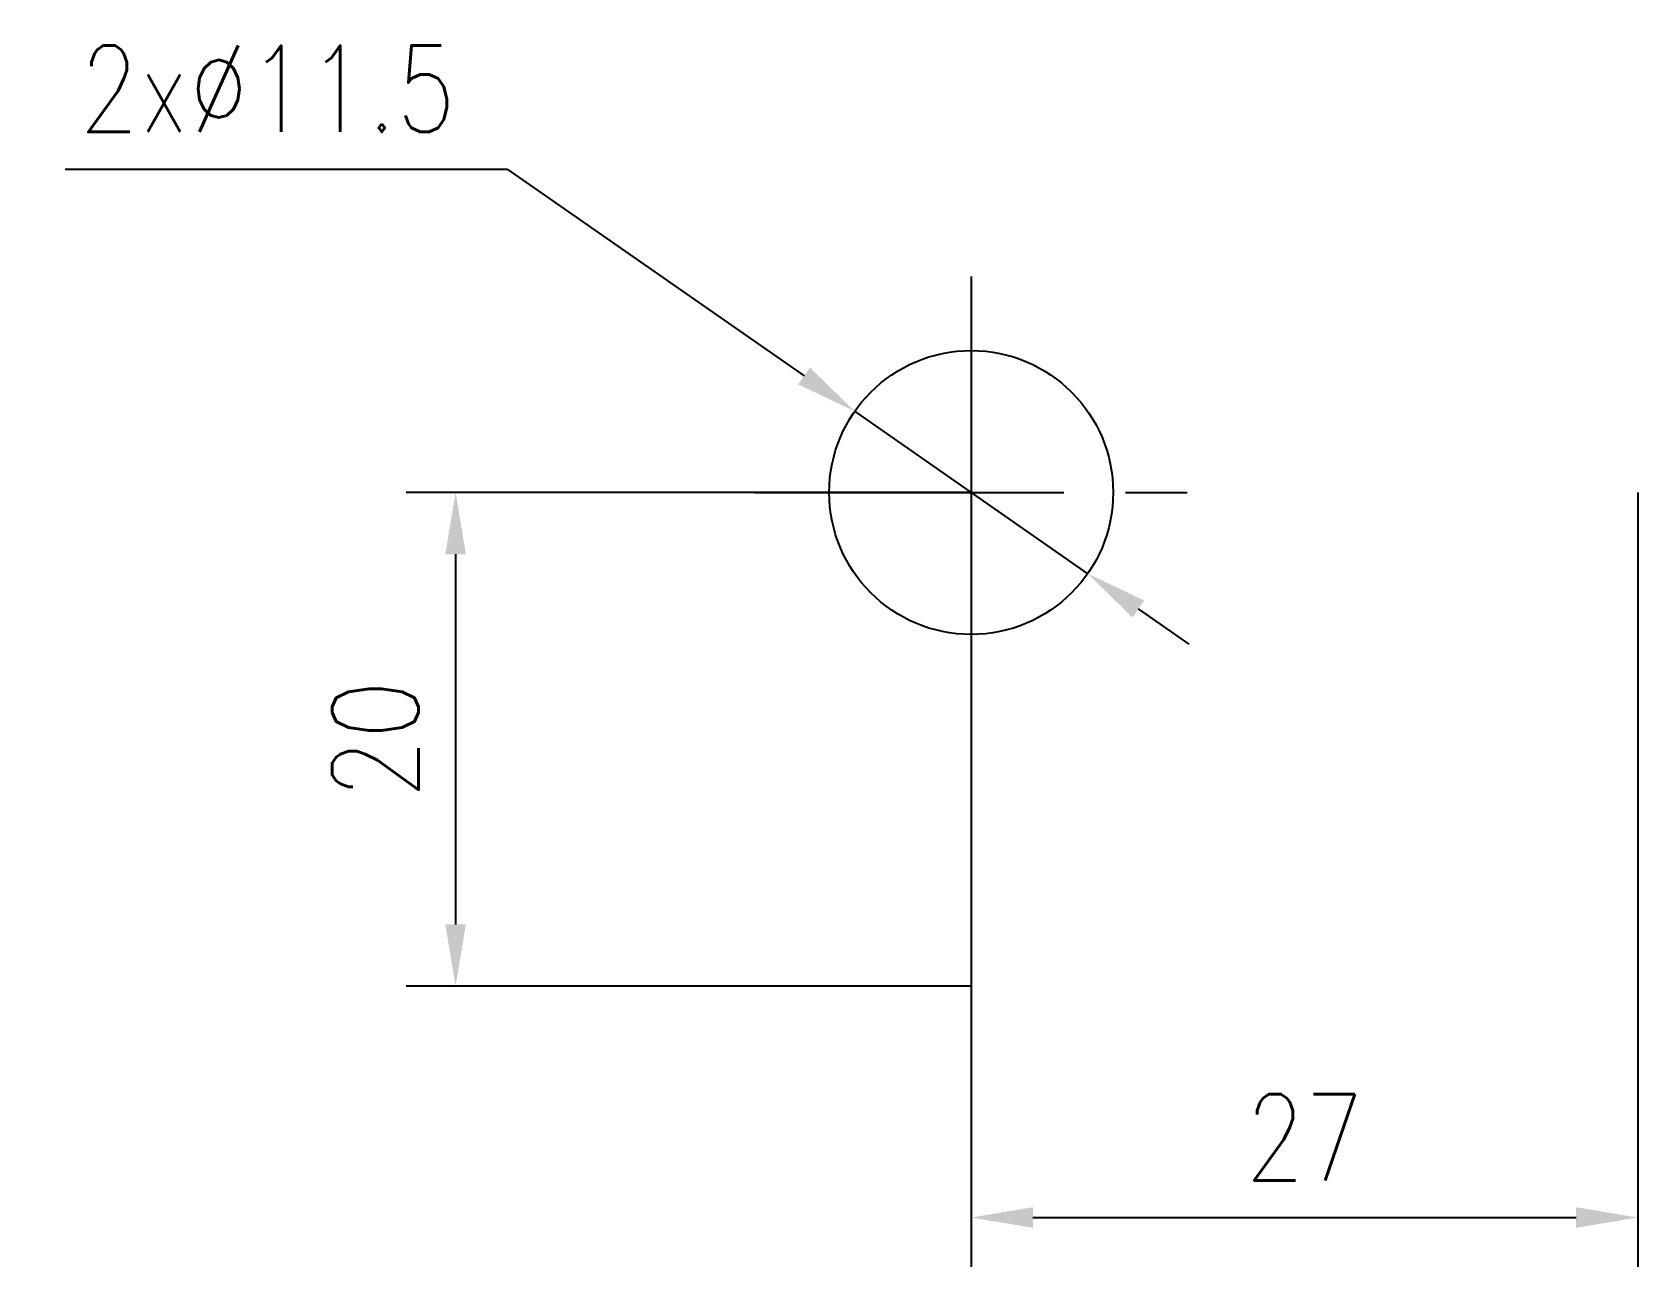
# Model space of a CAD drawing. Header units: millimetres. Extents: x -716 to 815, y -5 to 292.
# Drawn here: x -716.2 to -651.2, y 90.5 to 140.5 of the extents above; entities that cross this region are included whole.
import ezdxf

# ---------------------------------------------------------------- set-up
doc = ezdxf.new("R2010")
doc.units = ezdxf.units.MM
doc.header["$LTSCALE"] = 10
doc.linetypes.add('CENTER', pattern=[2, 1.25, -0.25, 0.25, -0.25])
for name, color, linetype in [('1轮廓实线层', 7, 'Continuous'), ('3中心线层', 1, 'CENTER'), ('7标注层', 4, 'Continuous')]:
    doc.layers.add(name, color=color, linetype=linetype)
doc.styles.add('TH_GBDIM', font='romans.shx', dxfattribs={"width": 0.8, "bigfont": 'gbcbig.shx'})
doc.dimstyles.new('TH_GBDIM', dxfattribs={"dimtxt": 3.5, "dimasz": 2.5, "dimexe": 2, "dimexo": 0, "dimgap": 1.5, "dimtad": 1, "dimdec": 1, "dimdsep": 46, "dimtxsty": 'TH_GBDIM', "dimcen": 2.5, "dimclrd": 130, "dimclre": 130, "dimclrt": 3, "dimadec": 0, "dimazin": 2, "dimtfac": 0.714286, "dimtdec": 1, "dimtmove": 0, "dimatfit": 3, "dimfxl": 1, "dimtzin": 0, "dimlwd": -1, "dimlwe": -1, "dimarcsym": 0})

# ---------------------------------------------------------------- blocks, each defined once
blk = doc.blocks.new('*D17')
at = {"layer": '7标注层', "color": 130, "transparency": 16777216}
for p, q in [((-678.208, 121.845), (-678.208, 90.473)), ((-651.208, 121.845), (-651.208, 90.473)), ((-675.708, 92.473), (-653.708, 92.473))]:
    blk.add_line(p, q, dxfattribs=at)
for points in [[(-675.708, 92.889), (-675.708, 92.056), (-678.208, 92.473)], [(-653.708, 92.889), (-653.708, 92.056), (-651.208, 92.473)]]:
    blk.add_solid(points, dxfattribs=at)
at = {"layer": 'Defpoints', "color": 0, "transparency": 16777216}
for p in [(-678.208, 121.845), (-651.208, 121.845), (-651.208, 92.473)]:
    blk.add_point(p, dxfattribs=at)
at = {"layer": '7标注层', "color": 3, "transparency": 16777216, "insert": (-664.708, 95.723), "char_height": 3.5, "attachment_point": 5, "style": 'TH_GBDIM'}
blk.add_mtext('27', dxfattribs=at)
blk = doc.blocks.new('*D18')
at = {"layer": '7标注层', "color": 130, "transparency": 16777216}
for p, q in [((-678.208, 121.845), (-701.09, 121.845)), ((-699.09, 119.345), (-699.09, 104.345)), ((-678.208, 101.845), (-701.09, 101.845))]:
    blk.add_line(p, q, dxfattribs=at)
for points in [[(-699.506, 119.345), (-698.673, 119.345), (-699.09, 121.845)], [(-699.506, 104.345), (-698.673, 104.345), (-699.09, 101.845)]]:
    blk.add_solid(points, dxfattribs=at)
at = {"layer": 'Defpoints', "color": 0, "transparency": 16777216}
for p in [(-678.208, 121.845), (-699.09, 101.845), (-678.208, 101.845)]:
    blk.add_point(p, dxfattribs=at)
at = {"layer": '7标注层', "color": 3, "transparency": 16777216, "insert": (-702.34, 111.845), "char_height": 3.5, "attachment_point": 5, "rotation": 90, "style": 'TH_GBDIM'}
blk.add_mtext('20', dxfattribs=at)
blk = doc.blocks.new('*D19')
at = {"layer": '7标注层', "color": 130, "transparency": 16777216}
for p, q in [((-714.899, 134.948), (-696.999, 134.948)), ((-696.999, 134.948), (-684.976, 126.564)), ((-673.492, 118.556), (-682.925, 125.134)), ((-671.441, 117.126), (-669.39, 115.696))]:
    blk.add_line(p, q, dxfattribs=at)
for points in [[(-684.737, 126.905), (-685.214, 126.222), (-682.925, 125.134)], [(-671.203, 117.468), (-671.679, 116.784), (-673.492, 118.556)]]:
    blk.add_solid(points, dxfattribs=at)
at = {"layer": 'Defpoints', "color": 0, "transparency": 16777216}
for p in [(-682.925, 125.134), (-673.492, 118.556)]:
    blk.add_point(p, dxfattribs=at)
at = {"layer": '7标注层', "color": 3, "transparency": 16777216, "insert": (-706.699, 138.198), "char_height": 3.5, "attachment_point": 5, "style": 'TH_GBDIM'}
blk.add_mtext('{2x∅11.5}{}{}', dxfattribs=at)

msp = doc.modelspace()

# ---------------------------------------------------------------- linework, layer by layer
at = {"layer": '1轮廓实线层'}
msp.add_circle((-678.2083, 121.8447), 5.75, dxfattribs=at)
at = {"layer": '3中心线层'}
for p, q in [((-678.2083, 130.5947), (-678.2083, 113.0947)), ((-686.9583, 121.8447), (-669.4583, 121.8447))]:
    msp.add_line(p, q, dxfattribs=at)

# ---------------------------------------------------------------- dimensions: what is measured, and where the dimension line sits
at = {"layer": '7标注层'}
dim = msp.add_diameter_dim_2p(p1=(-673.4918, 118.5558), p2=(-682.9249, 125.1336), text='{2x<>}{}{}', dimstyle='TH_GBDIM', override={"dimgap": 1.5, "dimtad": 1, "dimtih": 0, "dimtoh": 1, "dimdec": 1, "dimlfac": 1, "dimse1": 0, "dimse2": 0, "dimsd1": 0, "dimsd2": 0, "dimtix": 0, "dimtofl": 1}, dxfattribs=at)
dim.commit()
dim.dimension.update_dxf_attribs({"geometry": '*D19', "text_midpoint": (-706.6991, 134.9477), "dimtype": 163})
dim = msp.add_linear_dim(base=(-699.0895, 101.8447), p1=(-678.2083, 121.8447), p2=(-678.2083, 101.8447), angle=90, dimstyle='TH_GBDIM', dxfattribs=at)
dim.commit()
dim.dimension.update_dxf_attribs({"geometry": '*D18', "text_midpoint": (-702.3395, 111.8447)})
dim = msp.add_linear_dim(base=(-651.2083, 92.4727), p1=(-678.2083, 121.8447), p2=(-651.2083, 121.8447), dimstyle='TH_GBDIM', dxfattribs=at)
dim.commit()
dim.dimension.update_dxf_attribs({"geometry": '*D17', "text_midpoint": (-664.7083, 95.7227)})

doc.saveas('drawing.dxf')
